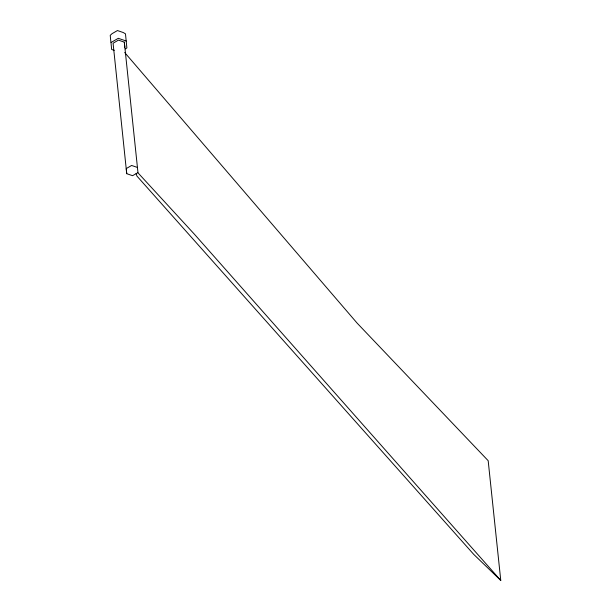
<?xml version="1.0" encoding="UTF-8"?>
<svg xmlns="http://www.w3.org/2000/svg" width="611" height="611" viewBox="0 0 611 611"><rect width="100%" height="100%" fill="white"/><g stroke="black" fill="none" stroke-linecap="round" stroke-linejoin="round"><path stroke-width="0.92" d="M125.263 48.903L126.882 47.964L125.476 33.842L123.307 32.559L117.449 30.55L112.073 33.658L110.232 35.339L110.889 42.274M126.233 41.029L118.29 38.31L110.988 42.526L111.645 49.46L114.288 50.369M124.316 42.136L118.458 40.127L113.081 43.236L126.729 173.684L132.595 175.693L137.971 172.585L124.316 42.136L124.797 47.253M137.49 167.467L131.632 165.466L126.256 168.575L126.729 173.684M124.675 52.5L357.145 323.143L488.181 460.702L500.768 580.45L473.777 554.429L136.91 176.044L136.108 173.532M137.979 172.829L194.306 234.112L500.768 580.45"/></g></svg>
